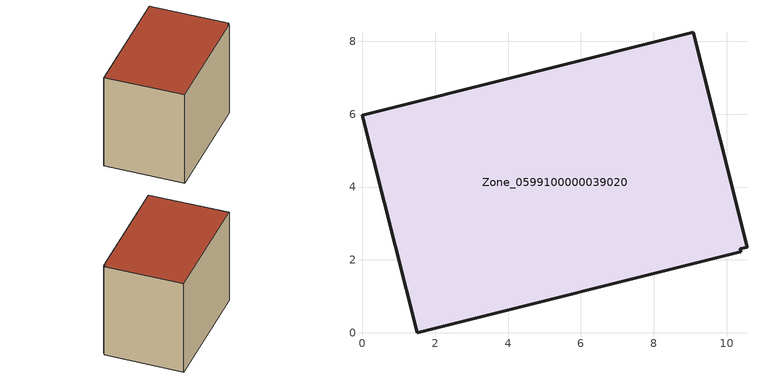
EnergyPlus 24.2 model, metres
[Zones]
Zone_0599100000039020
 floor ground (C_G): 10.37,2.31 10.39,2.22 1.5,0 0,5.97 9.08,8.25 10.56,2.35 z0
 wall outside (C_F): 9.08,8.25 0,5.97 1.5,0 10.39,2.22 10.37,2.31 10.56,2.35 9.08,8.25 z0:7.75
 roof outside (C_R): 10.56,2.35 9.08,8.25 0,5.97 1.5,0 10.39,2.22 10.37,2.31 z7.75
[BUILDING]
Pand.0599100000039020: North Axis=0; Terrain=City; Loads Convergence Tolerance Value=0.04; Temperature Convergence Tolerance Value=0.4; Solar Distribution=FullExterior; Maximum Number of Warmup Days=25; Minimum Number of Warmup Days=1
[Site:Location]
Rotterdam.The.Hague.AP_ZH_NLD Design_Conditions: Latitude=51.96; Longitude=4.45; Time Zone=1; Elevation=-4.5
[SITE:GROUNDTEMPERATURE:BUILDINGSURFACE]
18, 18, 18, 18, 18, 18, 18, 18, 18, 18, 18, 18
[MATERIAL] Thermal Absorptance=0.9; Solar Absorptance=0.7; Visible Absorptance=0.7
Name | Roughness | Thickness | Conductivity | Density | Specific Heat
G.TC.1965-1974 | MediumSmooth | 0.15 | 0.882353 | 540 | 1210
F.TC.1965-1974 | Rough | 0.3 | 0.697674 | 1920 | 840
R.TC.1965-1974 | MediumRough | 0.2 | 0.232558 | 1500 | 1000
[CONSTRUCTION]
C_G: G.TC.1965-1974
C_F: F.TC.1965-1974
C_R: R.TC.1965-1974
[ZONE]
Zone_0599100000039020: Type=1; Multiplier=1; Ceiling Height=Autocalculate; Volume=Autocalculate; Floor Area=autocalculate; Part of Total Floor Area=Yes
[ZONEINFILTRATION:DESIGNFLOWRATE]
Infil_Zone_0599100000039020: Zone or ZoneList or Space or SpaceList=Zone_0599100000039020; Schedule=AlwaysOn; Design Flow Rate Calculation Method=Flow/Area; Flow Rate per Floor Area=0.003; Constant Term Coefficient=1; Temperature Term Coefficient=0; Velocity Term Coefficient=0; Velocity Squared Term Coefficient=0
[HVACTEMPLATE:ZONE:IDEALLOADSAIRSYSTEM]
Zone_0599100000039020: Maximum Heating Supply Air Temperature=50; Minimum Cooling Supply Air Temperature=13; Maximum Heating Supply Air Humidity Ratio=0.0156; Minimum Cooling Supply Air Humidity Ratio=0.0077; Heating Limit=NoLimit; Cooling Limit=NoLimit; Dehumidification Control Type=ConstantSensibleHeatRatio; Cooling Sensible Heat Ratio=0.7; Dehumidification Setpoint=60; Humidification Control Type=None; Humidification Setpoint=30; Outdoor Air Method=None; Outdoor Air Flow Rate per Person=0.00944; Outdoor Air Flow Rate per Zone Floor Area=0; Outdoor Air Flow Rate per Zone=0; Demand Controlled Ventilation Type=None; Outdoor Air Economizer Type=NoEconomizer; Heat Recovery Type=None; Sensible Heat Recovery Effectiveness=0.7; Latent Heat Recovery Effectiveness=0.65
[ZONECONTROL:THERMOSTAT]
ThermostatControl_Zone_0599100000039020: Zone or ZoneList=Zone_0599100000039020; Control Type Schedule=DualSetpointControlType; Control 1=Thermostat_Zone_0599100000039020; Temperature Difference Between Cutout And Setpoint=0
[THERMOSTATSETPOINT:DUALSETPOINT]
Thermostat_Zone_0599100000039020: Heating Setpoint Temperature Schedule=HeatingSetpoint_Zone_0599100000039020; Cooling Setpoint Temperature Schedule=CoolingSetpoint_Zone_0599100000039020
[SCHEDULE:COMPACT]
HeatingSetpoint_Zone_0599100000039020: Through: 12/31, For: AllDays, Until: 24:00, 21
CoolingSetpoint_Zone_0599100000039020: Through: 12/31, For: AllDays, Until: 24:00, 24
DualSetpointControlType: Through: 12/31, For: AllDays, Until: 24:00, 4
AlwaysOn: Through: 12/31, For: AllDays, Until: 24:00, 1
